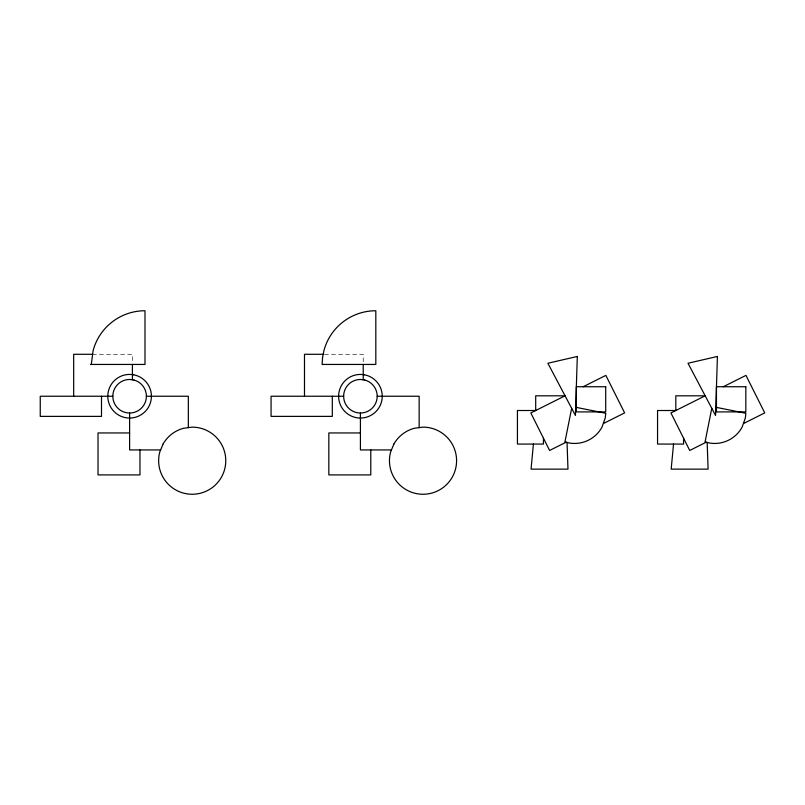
<?xml version="1.0" encoding="UTF-8"?>
<svg xmlns="http://www.w3.org/2000/svg" width="805" height="805" viewBox="0 0 805 805"><rect width="100%" height="100%" fill="white"/><g stroke="black" fill="none" stroke-linecap="round" stroke-linejoin="round"><path stroke-width="0.6" stroke-dasharray="4.03 3.02" d="M92.384 354.291L132.412 354.291L132.412 363.317M324.445 354.291L363.226 354.291L363.226 364.444"/><path stroke-width="1.21" d="M91.297 364.444L93.128 350.547A53.704 53.704 0 0 1 145.001 310.75L145.001 364.444L90.462 364.444M533.413 444.068L531.058 469.134L567.978 469.134L567.042 442.428M673.533 444.068L671.179 469.134L708.098 469.134L707.162 442.428M571.661 408.306L564.939 441.915L569.618 443.052A31.174 31.174 0 0 0 602.009 427.093L605.219 418.057L605.742 413.277L575.686 407.27M711.781 408.306L705.069 441.915L709.738 443.052A31.174 31.174 0 0 0 742.13 427.093L745.339 418.057L745.873 413.277L715.806 407.27M583.162 386.742L605.843 375.382L624.63 412.895L603.659 423.4M566.106 442.197L549.604 450.468L530.817 412.955L565.06 395.808L535.697 395.808L535.697 410.51L517.434 410.51L517.434 444.068L543.445 444.068L543.445 438.172M723.293 386.742L745.963 375.382L764.75 412.895L743.78 423.4M706.227 442.197L689.724 450.468L670.937 412.955L705.18 395.808L675.818 395.808L675.818 410.51L657.554 410.51L657.554 444.068L683.566 444.068L683.566 438.172M92.384 354.291L73.678 354.291L73.678 396.241M323.197 354.291L304.491 354.291L304.491 396.241M112.831 396.241L40.25 396.241L40.25 416.376L101.5 416.376L101.5 396.241M146.389 396.241L188.34 396.241L188.34 427.636M343.644 396.241L271.064 396.241L271.064 416.376L332.314 416.376L332.314 396.241M377.203 396.241L419.153 396.241L419.153 427.636M129.605 432.949L98.019 432.949L98.019 474.91L139.969 474.91L139.969 449.935M360.419 432.949L328.832 432.949L328.832 474.91L370.783 474.91L370.783 449.935M160.638 449.935L129.605 449.935L129.605 413.015M391.451 449.935L360.419 449.935L360.419 413.015M363.226 364.444L363.226 379.829M132.412 364.444L132.412 379.829M577.306 356.454L575.424 415.45L547.873 363.256L577.306 356.454M717.426 356.454L715.544 415.45L688.003 363.256L717.426 356.454M322.574 357.44L322.111 364.444L375.814 364.444L375.814 310.75A53.704 53.704 0 0 0 323.942 350.547L322.574 357.44M163.133 443.907L159.782 452.008A33.558 33.558 0 0 0 186.378 493.747A33.558 33.558 0 0 0 225.642 463.62A33.558 33.558 0 0 0 192.204 427.133L183.52 428.27A33.558 33.558 0 0 0 163.133 443.907M393.947 443.907L390.596 452.008A33.558 33.558 0 0 0 417.191 493.747A33.558 33.558 0 0 0 456.455 463.62A33.558 33.558 0 0 0 423.017 427.133L414.334 428.27A33.558 33.558 0 0 0 393.947 443.907M605.712 386.742L576.34 386.742L576.34 411.908L605.712 411.908L605.712 386.742M745.833 386.742L716.46 386.742L716.46 411.908L745.833 411.908L745.833 386.742M364.766 380.03L360.419 379.457A16.784 16.784 0 0 0 345.214 403.335A16.784 16.784 0 0 0 373.279 407.028A16.784 16.784 0 0 0 364.766 380.03M133.952 380.03L129.605 379.457A16.784 16.784 0 0 0 114.401 403.335A16.784 16.784 0 0 0 142.465 407.028A16.784 16.784 0 0 0 133.952 380.03M364.514 374.808L363.156 374.597A21.816 21.816 0 0 0 340.143 404.271A21.816 21.816 0 0 0 377.233 410.148A21.816 21.816 0 0 0 364.514 374.808M133.7 374.808L132.342 374.597A21.816 21.816 0 0 0 109.329 404.271A21.816 21.816 0 0 0 146.419 410.148A21.816 21.816 0 0 0 133.7 374.808"/></g></svg>
